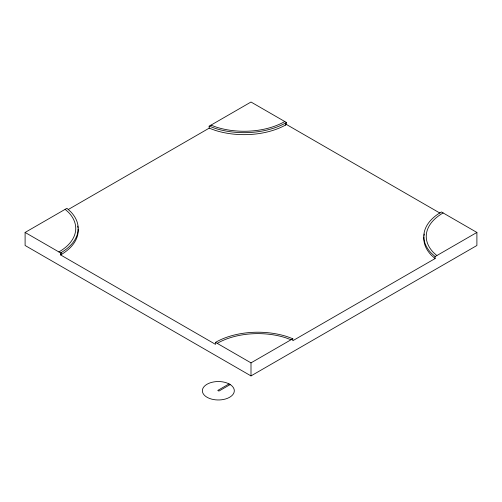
<?xml version="1.0" encoding="UTF-8"?>
<svg xmlns="http://www.w3.org/2000/svg" width="502" height="502" viewBox="0 0 502 502"><rect width="100%" height="100%" fill="white"/><g stroke="black" fill="none" stroke-linecap="round" stroke-linejoin="round"><path stroke-width="0.75" d="M25.1 232.445L66.904 208.311L70.638 211.668A59.882 34.575 0 0 1 61.652 252.324L61.652 254.307L60.591 254.922L60.591 252.933L25.1 232.445L25.1 245.491L251 375.91L476.9 245.491L476.9 232.445L441.409 211.957L440.348 212.572A59.882 34.575 0 0 0 431.362 253.228L435.096 256.578L435.096 258.568L292.804 340.72L292.804 338.731L286.993 336.578A59.882 34.575 0 0 0 216.575 341.768L215.509 342.377L215.509 344.366L60.591 254.922M209.096 126.215L251 102.025L286.491 122.513L286.491 124.502L440.059 213.162M68.259 209.516L209.196 128.148L215.007 130.3A59.882 34.575 0 0 0 285.425 125.111L286.491 124.502M58.866 251.941L59.926 251.326A57.448 33.17 0 0 0 68.529 212.371L65.147 209.328M284.766 121.522L283.705 122.13A57.448 33.17 0 0 1 216.224 127.094L210.953 125.142M60.591 252.933L61.652 252.324M209.196 128.148L209.196 126.159L215.007 128.311A59.882 34.575 0 0 0 285.425 123.128L286.491 122.513M217.234 343.374L218.295 342.759A57.448 33.17 0 0 1 285.776 337.796L291.047 339.747M443.134 212.948L442.074 213.563A57.448 33.17 0 0 0 433.471 252.525L436.853 255.568M215.509 342.377L251 362.871L292.804 338.731M435.096 256.578L476.9 232.445M229.031 383.93L217.774 390.43L218.903 391.083L230.161 384.582M435.096 258.568L431.362 255.211A59.882 34.575 0 0 1 423.87 236.95M285.425 123.128L285.425 125.111M251 362.871L251 375.91M78.13 229A59.882 34.575 0 0 1 61.652 254.307M77.703 226.082A59.882 34.575 0 0 1 77.967 227.538M424.033 235.488A59.882 34.575 0 0 1 424.297 234.032M229.634 384.231L228.065 383.44A15.976 9.224 0 0 0 202.745 388.761A15.976 9.224 0 0 0 221.796 399.755A15.976 9.224 0 0 0 231.014 385.141L229.634 384.231"/></g></svg>
